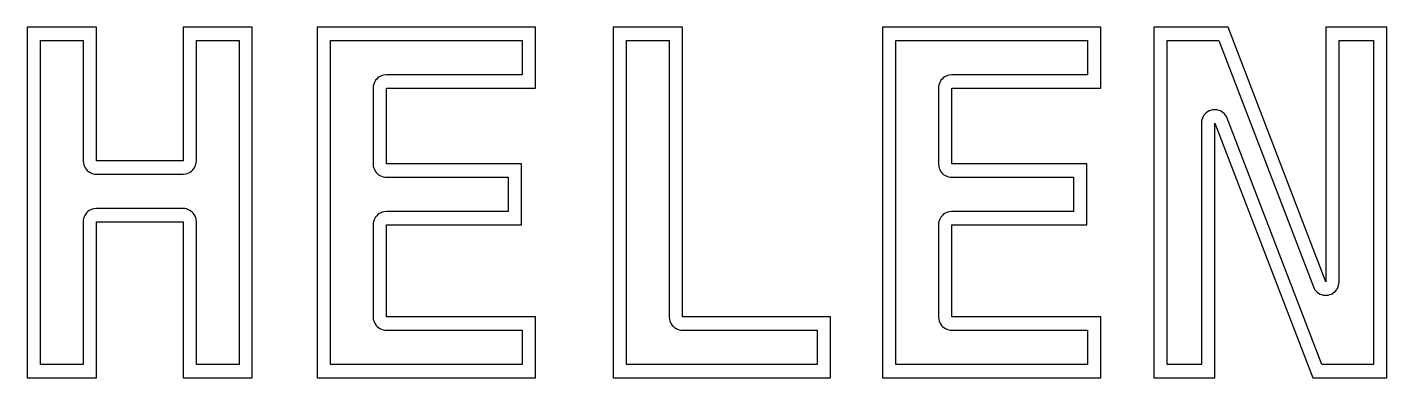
# Model space of a CAD drawing. Header units: metres. Extents: x -25.3 to 25.7, y -6.4 to 6.7.
import ezdxf

# ---------------------------------------------------------------- set-up
doc = ezdxf.new("R2010")
doc.units = ezdxf.units.M

msp = doc.modelspace()

# ---------------------------------------------------------------- linework, layer by layer
for p, q in [((-22.7306, 6.73535), (-25.3312, 6.73535)), ((-25.3312, 6.73535), (-25.3312, -6.42686)), ((-22.7306, 1.7184), (-22.7306, 6.73535)), ((-16.8769, 6.73535), (-19.4776, 6.73535)), ((-19.4776, 6.73535), (-19.4776, 1.7184)), ((-16.8769, -6.42686), (-16.8769, 6.73535)), ((-6.2438, 6.73535), (-14.4422, 6.73535)), ((-14.4422, 6.73535), (-14.4422, -6.42686)), ((-6.2438, 4.44736), (-6.2438, 6.73535)), ((-0.723587, 6.73535), (-3.32423, 6.73535)), ((-3.32423, 6.73535), (-3.32423, -6.42686)), ((-0.723587, -4.13887), (-0.723587, 6.73535)), ((14.9873, 6.73535), (6.78886, 6.73535)), ((6.78886, 6.73535), (6.78886, -6.42686)), ((14.9873, 4.44736), (14.9873, 6.73535)), ((19.7669, 6.73535), (16.9724, 6.73535)), ((16.9724, 6.73535), (16.9724, -6.42686)), ((23.4342, -2.8299), (19.7669, 6.73535)), ((25.7264, 6.73535), (23.4342, 6.73535)), ((23.4342, 6.73535), (23.4342, -2.8299)), ((25.7264, -6.42686), (25.7264, 6.73535)), ((-24.8312, -5.92686), (-24.8312, 6.23535)), ((-24.8312, 6.23535), (-23.2306, 6.23535)), ((-23.2306, 6.23535), (-23.2306, 1.7184)), ((-18.9776, 1.7184), (-18.9776, 6.23535)), ((-18.9776, 6.23535), (-17.3769, 6.23535)), ((-17.3769, 6.23535), (-17.3769, -5.92686)), ((-13.9422, -5.92686), (-13.9422, 6.23535)), ((-13.9422, 6.23535), (-6.7438, 6.23535)), ((-6.7438, 6.23535), (-6.7438, 4.94736)), ((-2.82423, -5.92686), (-2.82423, 6.23535)), ((-2.82423, 6.23535), (-1.22359, 6.23535)), ((-1.22359, 6.23535), (-1.22359, -4.13887)), ((7.28886, -5.92686), (7.28886, 6.23535)), ((7.28886, 6.23535), (14.4873, 6.23535)), ((14.4873, 6.23535), (14.4873, 4.94736)), ((17.4724, -5.92686), (17.4724, 6.23535)), ((17.4724, 6.23535), (19.4231, 6.23535)), ((19.4231, 6.23535), (22.9674, -3.0089)), ((23.9342, -2.8299), (23.9342, 6.23535)), ((23.9342, 6.23535), (25.2264, 6.23535)), ((25.2264, 6.23535), (25.2264, -5.92686)), ((-12.3066, 4.63142), (-12.326, 4.5717)), ((-12.2799, 4.68823), (-12.3066, 4.63142)), ((-12.2462, 4.74126), (-12.2799, 4.68823)), ((-12.2062, 4.78963), (-12.2462, 4.74126)), ((-12.1604, 4.83261), (-12.2062, 4.78963)), ((-12.1096, 4.86952), (-12.1604, 4.83261)), ((-12.0546, 4.89977), (-12.1096, 4.86952)), ((-11.9962, 4.92288), (-12.0546, 4.89977)), ((-11.9354, 4.93851), (-11.9962, 4.92288)), ((-11.8417, 4.94736), (-11.9354, 4.93851)), ((-6.7438, 4.94736), (-11.8417, 4.94736)), ((8.9245, 4.63142), (8.90509, 4.5717)), ((8.95123, 4.68823), (8.9245, 4.63142)), ((8.98488, 4.74126), (8.95123, 4.68823)), ((9.0249, 4.78963), (8.98488, 4.74126)), ((9.07068, 4.83261), (9.0249, 4.78963)), ((9.12148, 4.86952), (9.07068, 4.83261)), ((9.1765, 4.89977), (9.12148, 4.86952)), ((9.23488, 4.92288), (9.1765, 4.89977)), ((9.2957, 4.93851), (9.23488, 4.92288)), ((9.38939, 4.94736), (9.2957, 4.93851)), ((14.4873, 4.94736), (9.38939, 4.94736)), ((-12.3378, 4.51003), (-12.3417, 4.44736)), ((-12.3417, 4.44736), (-12.3417, 1.60191)), ((-12.326, 4.5717), (-12.3378, 4.51003)), ((-11.8417, 1.60191), (-11.8417, 4.44736)), ((-11.8417, 4.44736), (-6.2438, 4.44736)), ((8.89333, 4.51003), (8.88939, 4.44736)), ((8.88939, 4.44736), (8.88939, 1.60191)), ((8.90509, 4.5717), (8.89333, 4.51003)), ((9.38939, 1.60191), (9.38939, 4.44736)), ((9.38939, 4.44736), (14.9873, 4.44736)), ((19.0516, 3.59079), (18.9966, 3.56055)), ((19.11, 3.61391), (19.0516, 3.59079)), ((19.1708, 3.62953), (19.11, 3.61391)), ((19.2331, 3.63739), (19.1708, 3.62953)), ((19.2959, 3.63739), (19.2331, 3.63739)), ((19.3582, 3.62953), (19.2959, 3.63739)), ((19.419, 3.61391), (19.3582, 3.62953)), ((19.4774, 3.59079), (19.419, 3.61391)), ((19.5324, 3.56055), (19.4774, 3.59079)), ((18.7684, 3.20105), (18.7645, 3.13838)), ((18.7645, 3.13838), (18.7645, -5.92686)), ((18.7802, 3.26273), (18.7684, 3.20105)), ((18.7996, 3.32245), (18.7802, 3.26273)), ((18.8263, 3.37926), (18.7996, 3.32245)), ((18.86, 3.43228), (18.8263, 3.37926)), ((18.9, 3.48065), (18.86, 3.43228)), ((18.9458, 3.52364), (18.9, 3.48065)), ((18.9966, 3.56055), (18.9458, 3.52364)), ((19.2645, 3.13838), (22.9494, -6.42686)), ((19.2645, -6.42686), (19.2645, 3.13838)), ((19.5832, 3.52364), (19.5324, 3.56055)), ((19.629, 3.48065), (19.5832, 3.52364)), ((19.669, 3.43228), (19.629, 3.48065)), ((19.7026, 3.37926), (19.669, 3.43228)), ((19.731, 3.31813), (19.7026, 3.37926)), ((23.2926, -5.92686), (19.731, 3.31813)), ((-23.2306, 1.7184), (-23.2217, 1.62471)), ((-23.2217, 1.62471), (-23.2061, 1.56389)), ((-23.2061, 1.56389), (-23.183, 1.50551)), ((-19.4776, 1.7184), (-22.7306, 1.7184)), ((-19.0394, 1.47752), (-19.0127, 1.53433)), ((-19.0127, 1.53433), (-18.9933, 1.59406)), ((-18.9933, 1.59406), (-18.9815, 1.65573)), ((-18.9815, 1.65573), (-18.9776, 1.7184)), ((-12.3417, 1.60191), (-12.3329, 1.50822)), ((-6.77277, 1.60191), (-11.8417, 1.60191)), ((-6.77277, -0.686066), (-6.77277, 1.60191)), ((8.88939, 1.60191), (8.89824, 1.50822)), ((14.4583, 1.60191), (9.38939, 1.60191)), ((14.4583, -0.686066), (14.4583, 1.60191)), ((-23.183, 1.50551), (-23.1527, 1.45049)), ((-23.1527, 1.45049), (-23.1158, 1.39969)), ((-23.1158, 1.39969), (-23.0728, 1.35391)), ((-23.0728, 1.35391), (-23.0245, 1.31389)), ((-23.0245, 1.31389), (-22.9714, 1.28024)), ((-22.9714, 1.28024), (-22.9146, 1.25351)), ((-22.9146, 1.25351), (-22.8549, 1.2341)), ((-22.8549, 1.2341), (-22.7932, 1.22234)), ((-22.7932, 1.22234), (-22.7306, 1.2184)), ((-22.7306, 1.2184), (-19.4776, 1.2184)), ((-19.4776, 1.2184), (-19.3839, 1.22725)), ((-19.3839, 1.22725), (-19.3231, 1.24287)), ((-19.3231, 1.24287), (-19.2647, 1.26599)), ((-19.2647, 1.26599), (-19.2097, 1.29623)), ((-19.2097, 1.29623), (-19.1589, 1.33315)), ((-19.1589, 1.33315), (-19.1131, 1.37613)), ((-19.1131, 1.37613), (-19.0731, 1.4245)), ((-19.0731, 1.4245), (-19.0394, 1.47752)), ((-12.3329, 1.50822), (-12.3173, 1.4474)), ((-12.3173, 1.4474), (-12.2941, 1.38902)), ((-12.2941, 1.38902), (-12.2639, 1.334)), ((-12.2639, 1.334), (-12.227, 1.2832)), ((-12.227, 1.2832), (-12.184, 1.23743)), ((-12.184, 1.23743), (-12.1356, 1.1974)), ((-12.1356, 1.1974), (-12.0826, 1.16376)), ((-12.0826, 1.16376), (-12.0258, 1.13702)), ((-12.0258, 1.13702), (-11.9661, 1.11761)), ((-11.9661, 1.11761), (-11.9044, 1.10585)), ((-11.9044, 1.10585), (-11.8417, 1.10191)), ((-11.8417, 1.10191), (-7.27277, 1.10191)), ((-7.27277, 1.10191), (-7.27277, -0.186066)), ((8.89824, 1.50822), (8.91386, 1.4474)), ((8.91386, 1.4474), (8.93698, 1.38902)), ((8.93698, 1.38902), (8.96722, 1.334)), ((8.96722, 1.334), (9.00414, 1.2832)), ((9.00414, 1.2832), (9.04712, 1.23743)), ((9.04712, 1.23743), (9.09549, 1.1974)), ((9.09549, 1.1974), (9.14851, 1.16376)), ((9.14851, 1.16376), (9.20532, 1.13702)), ((9.20532, 1.13702), (9.26505, 1.11761)), ((9.26505, 1.11761), (9.32672, 1.10585)), ((9.32672, 1.10585), (9.38939, 1.10191)), ((9.38939, 1.10191), (13.9583, 1.10191)), ((13.9583, 1.10191), (13.9583, -0.186066)), ((-23.2266, -0.506912), (-23.2306, -0.56958)), ((-23.2149, -0.445236), (-23.2266, -0.506912)), ((-23.1954, -0.385513), (-23.2149, -0.445236)), ((-23.1687, -0.328705), (-23.1954, -0.385513)), ((-23.1351, -0.275681), (-23.1687, -0.328705)), ((-23.095, -0.22731), (-23.1351, -0.275681)), ((-23.0493, -0.184326), (-23.095, -0.22731)), ((-22.9985, -0.147415), (-23.0493, -0.184326)), ((-22.9435, -0.117172), (-22.9985, -0.147415)), ((-22.8851, -0.094055), (-22.9435, -0.117172)), ((-22.8242, -0.07843), (-22.8851, -0.094055)), ((-22.7306, -0.06958), (-22.8242, -0.07843)), ((-19.4776, -0.06958), (-22.7306, -0.06958)), ((-19.4149, -0.073517), (-19.4776, -0.06958)), ((-19.3532, -0.085281), (-19.4149, -0.073517)), ((-19.2935, -0.104691), (-19.3532, -0.085281)), ((-19.2367, -0.131424), (-19.2935, -0.104691)), ((-19.1837, -0.16507), (-19.2367, -0.131424)), ((-19.1353, -0.205093), (-19.1837, -0.16507)), ((-19.0923, -0.25087), (-19.1353, -0.205093)), ((-19.0554, -0.301666), (-19.0923, -0.25087)), ((-19.0252, -0.356689), (-19.0554, -0.301666)), ((-19.002, -0.41507), (-19.0252, -0.356689)), ((-18.9864, -0.475891), (-19.002, -0.41507)), ((-18.9776, -0.56958), (-18.9864, -0.475891)), ((-12.3066, -0.501999), (-12.326, -0.561722)), ((-12.2799, -0.44519), (-12.3066, -0.501999)), ((-12.2462, -0.392166), (-12.2799, -0.44519)), ((-12.2062, -0.343796), (-12.2462, -0.392166)), ((-12.1604, -0.300812), (-12.2062, -0.343796)), ((-12.1096, -0.263901), (-12.1604, -0.300812)), ((-12.0546, -0.233658), (-12.1096, -0.263901)), ((-11.9962, -0.210541), (-12.0546, -0.233658)), ((-11.9354, -0.194916), (-11.9962, -0.210541)), ((-11.8417, -0.186066), (-11.9354, -0.194916)), ((-7.27277, -0.186066), (-11.8417, -0.186066)), ((8.9245, -0.501999), (8.90509, -0.561722)), ((8.95123, -0.44519), (8.9245, -0.501999)), ((8.98488, -0.392166), (8.95123, -0.44519)), ((9.0249, -0.343796), (8.98488, -0.392166)), ((9.07068, -0.300812), (9.0249, -0.343796)), ((9.12148, -0.263901), (9.07068, -0.300812)), ((9.1765, -0.233658), (9.12148, -0.263901)), ((9.23488, -0.210541), (9.1765, -0.233658)), ((9.2957, -0.194916), (9.23488, -0.210541)), ((9.38939, -0.186066), (9.2957, -0.194916)), ((13.9583, -0.186066), (9.38939, -0.186066)), ((-23.2306, -0.56958), (-23.2306, -5.92686)), ((-22.7306, -0.56958), (-19.4776, -0.56958)), ((-22.7306, -6.42686), (-22.7306, -0.56958)), ((-19.4776, -0.56958), (-19.4776, -6.42686)), ((-18.9776, -5.92686), (-18.9776, -0.56958)), ((-12.3378, -0.623398), (-12.3417, -0.686066)), ((-12.3417, -0.686066), (-12.3417, -4.13887)), ((-12.326, -0.561722), (-12.3378, -0.623398)), ((-11.8417, -4.13887), (-11.8417, -0.686066)), ((-11.8417, -0.686066), (-6.77277, -0.686066)), ((8.89333, -0.623398), (8.88939, -0.686066)), ((8.88939, -0.686066), (8.88939, -4.13887)), ((8.90509, -0.561722), (8.89333, -0.623398)), ((9.38939, -4.13887), (9.38939, -0.686066)), ((9.38939, -0.686066), (14.4583, -0.686066)), ((22.9674, -3.0089), (22.9961, -3.07077)), ((23.8724, -3.07077), (23.8991, -3.01396)), ((23.8991, -3.01396), (23.9185, -2.95424)), ((23.9185, -2.95424), (23.9303, -2.89256)), ((23.9303, -2.89256), (23.9342, -2.8299)), ((22.9961, -3.07077), (23.0297, -3.12379)), ((23.0297, -3.12379), (23.0697, -3.17216)), ((23.0697, -3.17216), (23.1155, -3.21515)), ((23.1155, -3.21515), (23.1663, -3.25206)), ((23.1663, -3.25206), (23.2213, -3.2823)), ((23.2213, -3.2823), (23.2797, -3.30542)), ((23.2797, -3.30542), (23.3405, -3.32104)), ((23.3405, -3.32104), (23.4028, -3.3289)), ((23.4028, -3.3289), (23.4656, -3.3289)), ((23.4656, -3.3289), (23.5279, -3.32104)), ((23.5279, -3.32104), (23.5887, -3.30542)), ((23.5887, -3.30542), (23.6471, -3.2823)), ((23.6471, -3.2823), (23.7021, -3.25206)), ((23.7021, -3.25206), (23.7529, -3.21515)), ((23.7529, -3.21515), (23.7987, -3.17216)), ((23.7987, -3.17216), (23.8387, -3.12379)), ((23.8387, -3.12379), (23.8724, -3.07077)), ((-12.3417, -4.13887), (-12.3329, -4.23256)), ((-12.3329, -4.23256), (-12.3173, -4.29338)), ((-12.3173, -4.29338), (-12.2941, -4.35176)), ((-12.2941, -4.35176), (-12.2639, -4.40678)), ((-12.2639, -4.40678), (-12.227, -4.45758)), ((-12.227, -4.45758), (-12.184, -4.50336)), ((-12.184, -4.50336), (-12.1356, -4.54338)), ((-12.1356, -4.54338), (-12.0826, -4.57703)), ((-12.0826, -4.57703), (-12.0258, -4.60376)), ((-6.2438, -4.13887), (-11.8417, -4.13887)), ((-6.2438, -6.42686), (-6.2438, -4.13887)), ((-1.22359, -4.13887), (-1.21474, -4.23256)), ((-1.21474, -4.23256), (-1.19911, -4.29338)), ((-1.19911, -4.29338), (-1.17599, -4.35176)), ((-1.17599, -4.35176), (-1.14575, -4.40678)), ((-1.14575, -4.40678), (-1.10884, -4.45758)), ((-1.10884, -4.45758), (-1.06586, -4.50336)), ((-1.06586, -4.50336), (-1.01749, -4.54338)), ((-1.01749, -4.54338), (-0.964462, -4.57703)), ((-0.964462, -4.57703), (-0.907654, -4.60376)), ((4.83897, -4.13887), (-0.723587, -4.13887)), ((4.83897, -6.42686), (4.83897, -4.13887)), ((8.88939, -4.13887), (8.89824, -4.23256)), ((8.89824, -4.23256), (8.91386, -4.29338)), ((8.91386, -4.29338), (8.93698, -4.35176)), ((8.93698, -4.35176), (8.96722, -4.40678)), ((8.96722, -4.40678), (9.00414, -4.45758)), ((9.00414, -4.45758), (9.04712, -4.50336)), ((9.04712, -4.50336), (9.09549, -4.54338)), ((9.09549, -4.54338), (9.14851, -4.57703)), ((9.14851, -4.57703), (9.20532, -4.60376)), ((14.9873, -4.13887), (9.38939, -4.13887)), ((14.9873, -6.42686), (14.9873, -4.13887)), ((-12.0258, -4.60376), (-11.9661, -4.62317)), ((-11.9661, -4.62317), (-11.9044, -4.63493)), ((-11.9044, -4.63493), (-11.8417, -4.63887)), ((-11.8417, -4.63887), (-6.7438, -4.63887)), ((-6.7438, -4.63887), (-6.7438, -5.92686)), ((-0.907654, -4.60376), (-0.847931, -4.62317)), ((-0.847931, -4.62317), (-0.786255, -4.63493)), ((-0.786255, -4.63493), (-0.723587, -4.63887)), ((-0.723587, -4.63887), (4.33897, -4.63887)), ((4.33897, -4.63887), (4.33897, -5.92686)), ((9.20532, -4.60376), (9.26505, -4.62317)), ((9.26505, -4.62317), (9.32672, -4.63493)), ((9.32672, -4.63493), (9.38939, -4.63887)), ((9.38939, -4.63887), (14.4873, -4.63887)), ((14.4873, -4.63887), (14.4873, -5.92686)), ((-23.2306, -5.92686), (-24.8312, -5.92686)), ((-17.3769, -5.92686), (-18.9776, -5.92686)), ((-6.7438, -5.92686), (-13.9422, -5.92686)), ((4.33897, -5.92686), (-2.82423, -5.92686)), ((14.4873, -5.92686), (7.28886, -5.92686)), ((18.7645, -5.92686), (17.4724, -5.92686)), ((25.2264, -5.92686), (23.2926, -5.92686)), ((-25.3312, -6.42686), (-22.7306, -6.42686)), ((-19.4776, -6.42686), (-16.8769, -6.42686)), ((-14.4422, -6.42686), (-6.2438, -6.42686)), ((-3.32423, -6.42686), (4.83897, -6.42686)), ((6.78886, -6.42686), (14.9873, -6.42686)), ((16.9724, -6.42686), (19.2645, -6.42686)), ((22.9494, -6.42686), (25.7264, -6.42686))]:
    msp.add_line(p, q)

doc.saveas('drawing.dxf')
